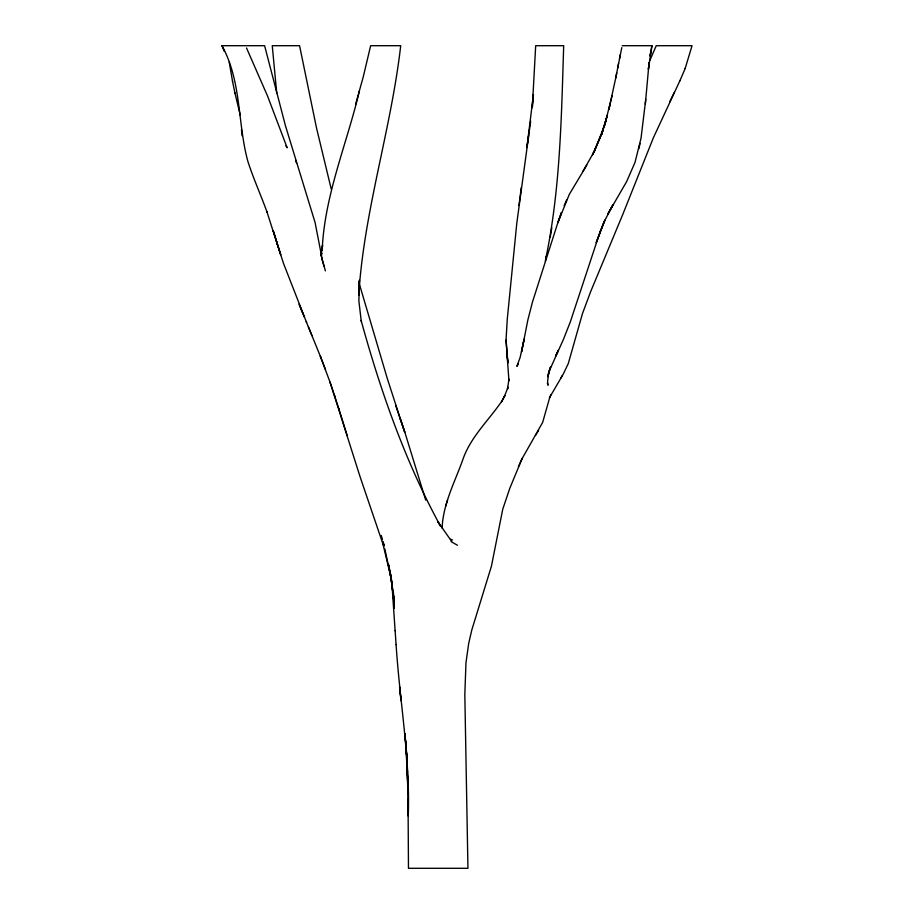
<?xml version="1.0" encoding="UTF-8"?>
<svg xmlns="http://www.w3.org/2000/svg" width="914" height="914" viewBox="0 0 914 914"><rect width="100%" height="100%" fill="white"/><g stroke="black" fill="none" stroke-linecap="round" stroke-linejoin="round"><path stroke-width="1.37" d="M393.808 596.031L394.06 608.29L393.26 590.752L393.888 601.606L391.558 579.887L382.795 543.407L383.137 544.573L360.173 477.039L330.023 382.086L339.14 409.621M442.125 528.212C442.959 504.494 454.361 482.889 462.358 460.987C469.956 437.418 488.579 420.668 502.083 400.766L501.569 401.726L504.871 395.579L501.569 401.726M548.057 385.468L547.612 381.446L548.708 372.341L547.863 376.751L550.502 367.028L548.868 371.872L563.664 338.843L570.347 321.808L600.338 231.036L604.908 220.114L596.191 242.701L604.005 222.068L613.054 204.53L607.616 214.47L626.627 181.612L635.001 162.441L641.034 138.174L645.752 99.329M645.33 104.116L648.86 64.963L649.169 62.323L648.38 69.327L651.933 45.7L622.206 45.7M530.668 121.048L516.798 223.21L507.281 319.112L506.036 340.111L508.938 380.75L508.995 379.116L507.499 388.884L508.024 387.205L504.288 396.687M521.277 187.541L518.958 205.49M528.658 135.249L526.887 147.542L533.422 94.576L532.291 107.738L535.684 45.7L563.687 45.7C561.424 116.318 560.385 187.69 546.104 257.108L546.286 256.274L545.315 261.267M550.205 237.434L551.816 227.769M650.951 50.613L650.037 56.12L651.933 45.7M617.681 68.116L621.794 47.597M616.744 72.983L615.75 78.01L618.595 63.432M616.082 76.388L608.85 109.6L610.129 104.31M619.475 58.953L620.309 54.714M638.955 148.514L640.051 143.429M612.106 95.639L604.725 124.932L594.477 151.061L601.686 133.924L607.41 115.198L601.686 133.924L592.501 154.786L594.386 151.073M321.02 256.011L322.551 245.283L322.174 250.036C324.55 195.208 346.886 143.784 359.442 90.897M355.546 104.459L363.189 77.13L370.65 45.7L400.709 45.7C391.112 129.548 364.023 210.7 358.734 295.108L359.419 280.29L358.882 300.992L361.293 321.568M447.609 499.901L445.644 506.219M685.146 68.55L692.035 45.7L656.241 45.7L649.911 60.358M586.834 165.08L569.285 194.419L557.86 222.65L532.485 301.974L527.846 320.003L521.586 351.844L524.122 339.151L520.146 357.385L516.878 366.377L518.352 363.955M396.082 644.519C399.749 701.758 410.26 758.483 408.261 816.053L408.032 798.413L408.467 868.3L467.945 868.3L464.826 694.571L465.969 662.799L468.688 643.422L471.761 630.123L491.424 566.212L502.757 509.167L509.795 488.327L522.18 458.394L521.94 458.931L542.653 422.405L549.954 396.699L549.463 397.727L563.218 374.169L568.279 363.589L582.458 313.639L590.627 291.703L622.822 214.333L653.35 137.843L680.016 80.489M679.845 80.889L685.317 68.173M564.132 205.707L566.577 200.063M518.444 466.62L522.18 458.394M558.294 350.325L555.643 356.06L558.408 350.336M550.365 395.876L550.879 394.825M669.631 101.957L674.372 92.245M593.871 152.17L582.892 171.386M535.421 435.51L538.54 430.46M560.613 378.259L561.013 377.642M561.39 377.059L562.373 375.563M306.59 322.516L283.5 263.415L266.819 211.5L267.105 212.311C260.97 195.322 253.521 178.836 247.945 161.641C237.366 123.379 241.822 81.632 221.965 45.7L264.603 45.7L285.454 125.755L315.09 222.548L322.219 259.279M450.533 539.237L452.51 539.991M451.139 541.648L457.457 545.247M451.653 541.419L437.703 521.426L440.388 525.927C405.165 461.456 380.578 391.078 361.11 320.437M285.911 145.84L287.156 147.771L267.459 95.821L246.517 47.985M321.808 258.045L325.407 270.887M321.637 257.988L324.002 266.1M547.315 383.206L547.806 384.348M221.965 45.7L224.341 51.424M306.224 321.614L311.971 335.621M308.384 326.892L320.677 357.111M304.431 317.249L299.072 304.099M299.426 305.002L303.002 313.765M300.855 308.475L301.209 309.389M325.498 369.61L320.334 356.209L330.342 382.989M395.636 405.222L404.731 432.242L400.218 418.463L404.616 431.522L425.718 500.152M334.57 395.442L334.89 396.356M277.296 244.118L280.701 254.732L273.229 230.671L277.296 244.118L276.554 241.764M400.218 418.463L400.412 419.058L387.308 378.556L358.665 281.649M338.843 408.695L347.297 435.955M296.524 163.218L295.633 160.178M383.069 541.865L384.188 545.978L383.126 542.036M381.355 535.524L382.452 539.626M331.188 188.89L316.552 128.131L299.564 45.7L272.258 45.7L276.714 93.011M240.302 115.347L234.852 92.645M384.851 548.948L390.895 577.088L388.69 564.841L392.163 585.874L390.495 573.889L393.031 594.009L391.82 582.092L395.111 630.637M229.208 62.083L232.579 81.54M232.476 81.038L234.955 93.182M506.744 352.05L507.944 362.984L506.036 340.111L506.105 341.345M241.456 129.514L242.096 135.775M408.044 797.751L406.753 756.278L404.959 733.634L406.741 755.901L405.713 741.94M405.622 740.98L407.793 783.652M395.111 630.523L396.093 644.587M407.473 772.604L407.153 764.333L407.895 789.685L407.747 781.07M321.717 253.327L321.168 255.897L321.751 253.281M606.096 119.94L604.725 124.932L606.096 119.94M603.08 129.788L601.572 134.438L603.08 129.788M561.447 212.562L557.86 222.65L561.447 212.562M401.018 700.604L399.601 686.951L401.018 700.604"/></g></svg>
